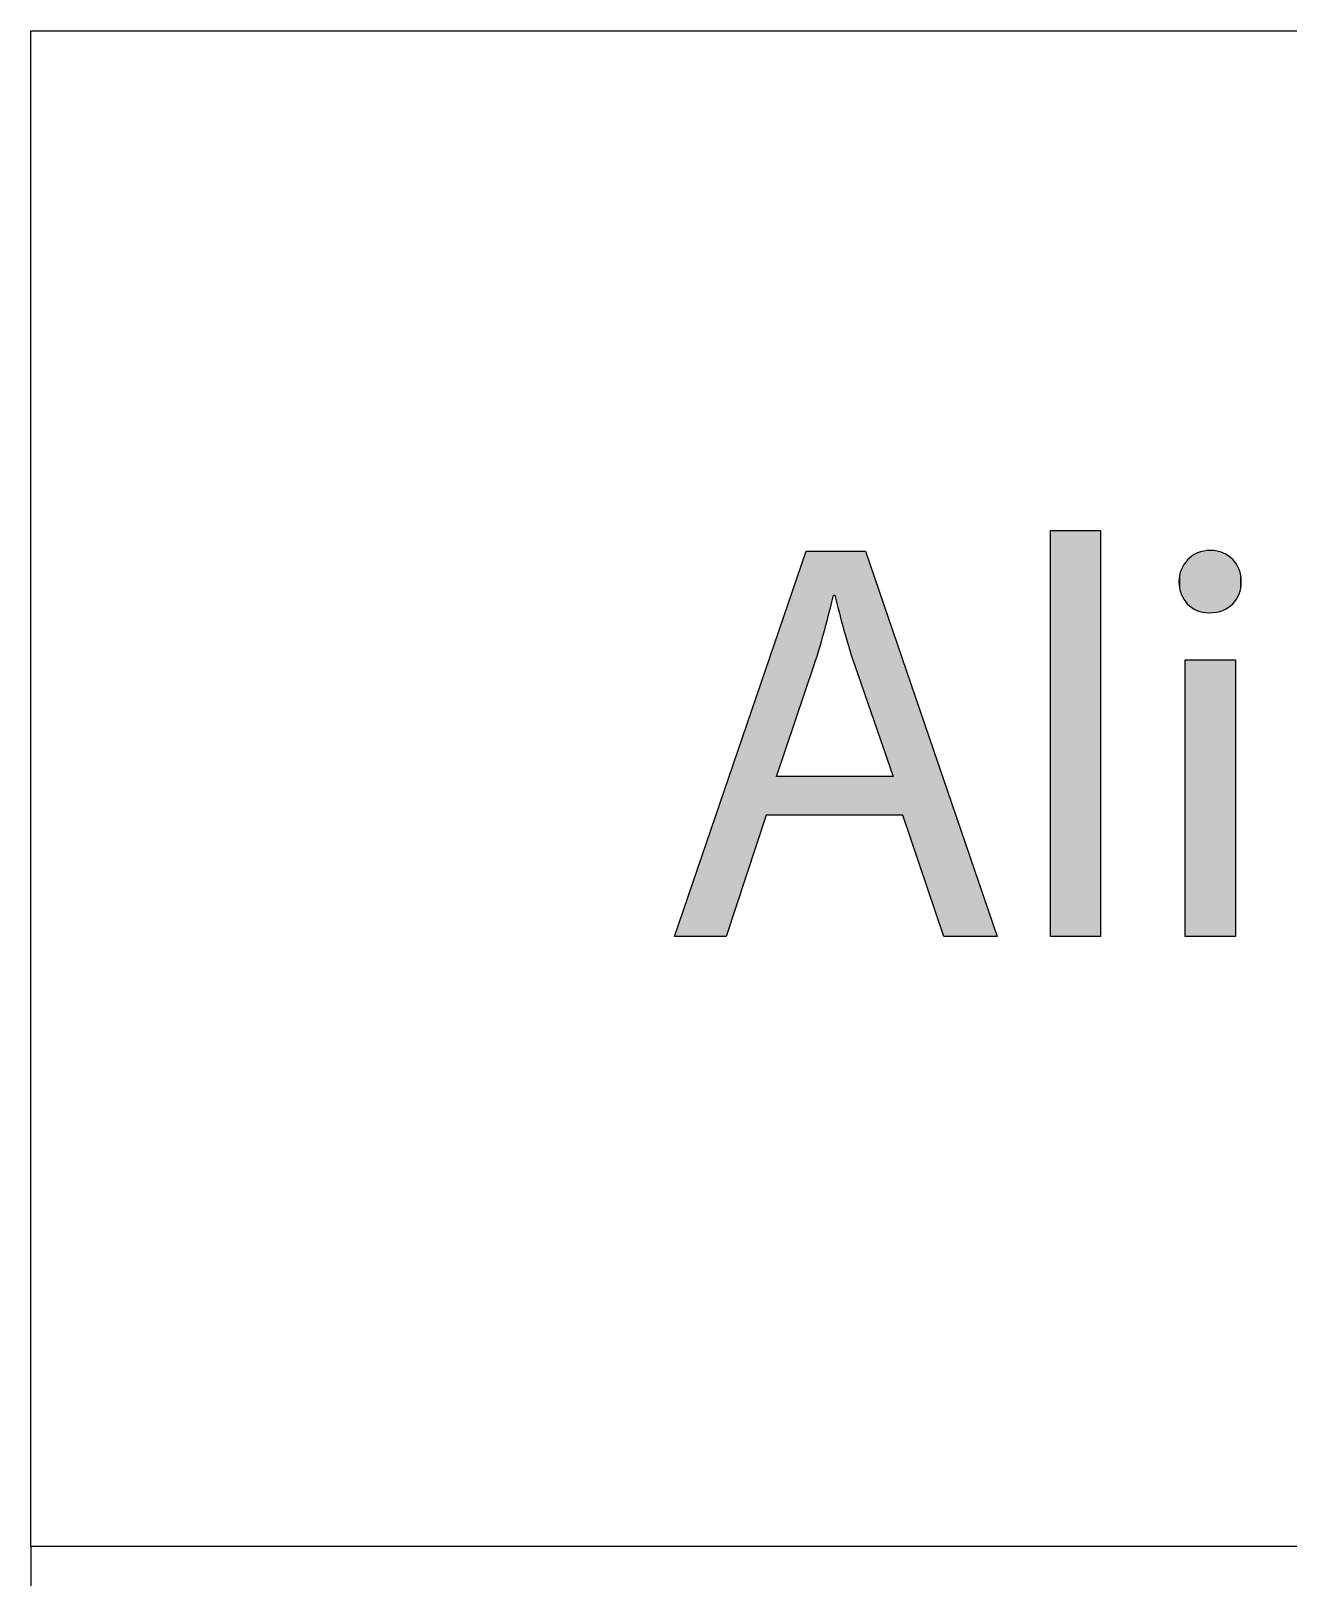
# Model space of a CAD drawing. Extents: x 0 to 360, y -268 to 0.
# Drawn here: x 10 to 16.59, y -156.16 to -148.05 of the extents above; entities that cross this region are included whole.
import ezdxf

# ---------------------------------------------------------------- set-up
doc = ezdxf.new("R2010")
doc.units = 0
doc.layers.add('LAYER_1', color=7, linetype='CONTINUOUS')

# ---------------------------------------------------------------- blocks, each defined once
blk = doc.blocks.new('*U63')
at = {"layer": 'LAYER_1', "color": 250}
for points in [[(14.0653, -151.5006), (13.9092, -151.2374), (14.0653, -150.7801)], [(14.2152, -151.0109), (14.2152, -150.7801), (14.262, -151.1898)], [(14.262, -151.1898), (14.262, -150.7801), (14.3201, -151.3797)], [(14.3201, -151.3797), (14.3201, -150.7801), (14.3771, -151.545)], [(14.3771, -151.545), (14.3771, -150.7801), (14.5209, -151.962)], [(13.9092, -152.1659), (13.8553, -151.3954), (13.9092, -151.2374)], [(14.5719, -152.1659), (14.5719, -151.3511), (14.7879, -152.8012)], [(13.8553, -152.1659), (13.6455, -152.0102), (13.8553, -151.3954)], [(13.6455, -152.8012), (13.3756, -152.8012), (13.6455, -152.0102)]]:
    blk.add_solid(points, dxfattribs=at)
at = {"layer": 'LAYER_1', "color": 250, "extrusion": (0, 0, -1)}
for points in [[(-14.0653, -151.5006), (-14.0653, -150.7801), (-14.1071, -151.3768)], [(-14.1071, -151.3768), (-14.0653, -150.7801), (-14.1071, -150.7801)], [(-14.1071, -151.3768), (-14.1071, -150.7801), (-14.1627, -151.1918)], [(-14.1627, -151.1918), (-14.1071, -150.7801), (-14.1627, -150.7801)], [(-14.1627, -151.1918), (-14.1627, -150.7801), (-14.2091, -151.0109)], [(-14.2091, -151.0109), (-14.1627, -150.7801), (-14.2091, -150.7801)], [(-14.2091, -151.0109), (-14.2091, -150.7801), (-14.2152, -151.0109)], [(-14.2152, -151.0109), (-14.2091, -150.7801), (-14.2152, -150.7801)], [(-14.262, -151.1898), (-14.2152, -150.7801), (-14.262, -150.7801)], [(-14.3201, -151.3797), (-14.262, -150.7801), (-14.3201, -150.7801)], [(-14.3771, -151.545), (-14.3201, -150.7801), (-14.3771, -150.7801)], [(-14.5209, -151.962), (-14.3771, -150.7801), (-14.5209, -151.2017)], [(-14.5209, -152.1659), (-14.5209, -151.2017), (-14.5719, -152.1659)], [(-14.5719, -152.1659), (-14.5209, -151.2017), (-14.5719, -151.3511)], [(-13.9092, -151.962), (-13.9092, -151.2374), (-14.0653, -151.5006)], [(-14.7879, -152.8012), (-14.5719, -151.3511), (-14.7879, -151.9843)], [(-13.8553, -152.1659), (-13.8553, -151.3954), (-13.9092, -152.1659)], [(-13.6455, -152.8012), (-13.6455, -152.0102), (-13.8553, -152.1659)], [(-13.9092, -152.1659), (-13.9092, -151.962), (-14.0653, -152.1659)], [(-14.0653, -152.1659), (-13.9092, -151.962), (-14.0653, -151.962)], [(-14.0653, -152.1659), (-14.0653, -151.962), (-14.1071, -152.1659)], [(-14.1071, -152.1659), (-14.0653, -151.962), (-14.1071, -151.962)], [(-14.1071, -152.1659), (-14.1071, -151.962), (-14.1627, -152.1659)], [(-14.1627, -152.1659), (-14.1071, -151.962), (-14.1627, -151.962)], [(-14.1627, -152.1659), (-14.1627, -151.962), (-14.2091, -152.1659)], [(-14.2091, -152.1659), (-14.1627, -151.962), (-14.2091, -151.962)], [(-14.2091, -152.1659), (-14.2091, -151.962), (-14.2152, -152.1659)], [(-14.2152, -152.1659), (-14.2091, -151.962), (-14.2152, -151.962)], [(-14.2152, -152.1659), (-14.2152, -151.962), (-14.262, -152.1659)], [(-14.262, -152.1659), (-14.2152, -151.962), (-14.262, -151.962)], [(-14.262, -152.1659), (-14.262, -151.962), (-14.3201, -152.1659)], [(-14.3201, -152.1659), (-14.262, -151.962), (-14.3201, -151.962)], [(-14.3201, -152.1659), (-14.3201, -151.962), (-14.3771, -152.1659)], [(-14.3771, -152.1659), (-14.3201, -151.962), (-14.3771, -151.962)], [(-14.3771, -152.1659), (-14.3771, -151.962), (-14.5209, -152.1659)], [(-14.5209, -152.1659), (-14.3771, -151.962), (-14.5209, -151.962)], [(-14.7879, -152.8012), (-14.7879, -151.9843), (-15.0666, -152.8012)]]:
    blk.add_solid(points, dxfattribs=at)
blk = doc.blocks.new('*U64')
at = {"layer": 'LAYER_1', "color": 250, "extrusion": (0, 0, -1)}
for points in [[(-15.3458, -152.8012), (-15.3458, -150.6726), (-15.6096, -152.8012)], [(-15.6096, -152.8012), (-15.3458, -150.6726), (-15.6096, -150.6726)]]:
    blk.add_solid(points, dxfattribs=at)
blk = doc.blocks.new('*U65')
at = {"layer": 'LAYER_1', "color": 250}
for points in [[(16.1032, -151.0861), (16.1, -150.7995), (16.1032, -150.7975)], [(16.1141, -151.0913), (16.1032, -150.7975), (16.1141, -150.7923)], [(16.1032, -151.0861), (16.1032, -150.7975), (16.1141, -151.0913)], [(16.1178, -151.0927), (16.1141, -150.7923), (16.1178, -150.7905)], [(16.1141, -151.0913), (16.1141, -150.7923), (16.1178, -151.0927)], [(16.1291, -151.0967), (16.1178, -150.7905), (16.1291, -150.7864)], [(16.1178, -151.0927), (16.1178, -150.7905), (16.1291, -151.0967)], [(16.1334, -151.0978), (16.1291, -150.7864), (16.1334, -150.7849)], [(16.1291, -151.0967), (16.1291, -150.7864), (16.1334, -151.0978)], [(16.145, -151.1007), (16.1334, -150.7849), (16.145, -150.782)], [(16.1334, -151.0978), (16.1334, -150.7849), (16.145, -151.1007)], [(16.1499, -151.1014), (16.145, -150.782), (16.1499, -150.7808)], [(16.145, -151.1007), (16.145, -150.782), (16.1499, -151.1014)], [(16.1618, -151.1031), (16.1499, -150.7808), (16.1618, -150.779)], [(16.1499, -151.1014), (16.1499, -150.7808), (16.1618, -151.1031)], [(16.1672, -151.1034), (16.1618, -150.779), (16.1672, -150.7782)], [(16.1618, -151.1031), (16.1618, -150.779), (16.1672, -151.1034)], [(16.1794, -151.104), (16.1672, -150.7782), (16.1794, -150.7776)], [(16.1672, -151.1034), (16.1672, -150.7782), (16.1794, -151.104)], [(16.1854, -151.1037), (16.1794, -150.7776), (16.1854, -150.7774)], [(16.0317, -151.0054), (16.0271, -150.8936), (16.0317, -150.88)], [(16.0322, -151.0066), (16.0317, -150.88), (16.0322, -150.8785)], [(16.0317, -151.0054), (16.0317, -150.88), (16.0322, -151.0066)], [(16.0379, -151.0196), (16.0322, -150.8785), (16.0379, -150.8659)], [(16.0322, -151.0066), (16.0322, -150.8785), (16.0379, -151.0196)], [(16.0387, -151.021), (16.0379, -150.8659), (16.0387, -150.8642)], [(16.0379, -151.0196), (16.0379, -150.8659), (16.0387, -151.021)], [(16.0454, -151.0329), (16.0387, -150.8642), (16.0454, -150.8525)], [(16.0387, -151.021), (16.0387, -150.8642), (16.0454, -151.0329)], [(16.0465, -151.0345), (16.0454, -150.8525), (16.0465, -150.8506)], [(16.0454, -151.0329), (16.0454, -150.8525), (16.0465, -151.0345)], [(16.0535, -151.0445), (16.0465, -150.8506), (16.0535, -150.8408)], [(16.0465, -151.0345), (16.0465, -150.8506), (16.0535, -151.0445)], [(16.0541, -151.0454), (16.0535, -150.8408), (16.0541, -150.8399)], [(16.0535, -151.0445), (16.0535, -150.8408), (16.0541, -151.0454)], [(16.0555, -151.0471), (16.0541, -150.8399), (16.0555, -150.8379)], [(16.0541, -151.0454), (16.0541, -150.8399), (16.0555, -151.0471)], [(16.0639, -151.0568), (16.0555, -150.8379), (16.0639, -150.8282)], [(16.0555, -151.0471), (16.0555, -150.8379), (16.0639, -151.0568)], [(16.0658, -151.0586), (16.0639, -150.8282), (16.0658, -150.8261)], [(16.0639, -151.0568), (16.0639, -150.8282), (16.0658, -151.0586)], [(16.0749, -151.0673), (16.0658, -150.8261), (16.0749, -150.8176)], [(16.0658, -151.0586), (16.0658, -150.8261), (16.0749, -151.0673)], [(16.0772, -151.069), (16.0749, -150.8176), (16.0772, -150.8154)], [(16.0749, -151.0673), (16.0749, -150.8176), (16.0772, -151.069)], [(16.0869, -151.0765), (16.0772, -150.8154), (16.0869, -150.808)], [(16.0772, -151.069), (16.0772, -150.8154), (16.0869, -151.0765)], [(16.0897, -151.0782), (16.0869, -150.808), (16.0897, -150.8058)], [(16.0869, -151.0765), (16.0869, -150.808), (16.0897, -151.0782)], [(16.1, -151.0846), (16.0897, -150.8058), (16.1, -150.7995)], [(16.0897, -151.0782), (16.0897, -150.8058), (16.1, -151.0846)], [(16.1, -151.0846), (16.1, -150.7995), (16.1032, -151.0861)], [(16.0211, -150.9587), (16.0204, -150.942), (16.0211, -150.9262)], [(16.0233, -150.9749), (16.0211, -150.9254), (16.0233, -150.9102)], [(16.0211, -150.959), (16.0211, -150.9262), (16.0211, -150.9254)], [(16.0211, -150.959), (16.0211, -150.9254), (16.0233, -150.9749)], [(16.0211, -150.9587), (16.0211, -150.9262), (16.0211, -150.959)], [(16.0234, -150.9755), (16.0233, -150.9102), (16.0234, -150.9092)], [(16.0233, -150.9749), (16.0233, -150.9102), (16.0234, -150.9755)], [(16.0268, -150.9905), (16.0234, -150.9092), (16.0268, -150.8948)], [(16.0234, -150.9755), (16.0234, -150.9092), (16.0268, -150.9905)], [(16.0271, -150.9914), (16.0268, -150.8948), (16.0271, -150.8936)], [(16.0268, -150.9905), (16.0268, -150.8948), (16.0271, -150.9914)], [(16.0271, -150.9914), (16.0271, -150.8936), (16.0317, -151.0054)]]:
    blk.add_solid(points, dxfattribs=at)
at = {"layer": 'LAYER_1', "color": 250, "extrusion": (0, 0, -1)}
for points in [[(-16.1794, -151.104), (-16.1794, -150.7776), (-16.1854, -151.1037)], [(-16.1854, -151.1037), (-16.1854, -150.7774), (-16.1985, -151.1031)], [(-16.1985, -151.1031), (-16.1854, -150.7774), (-16.1985, -150.778)], [(-16.1985, -151.1031), (-16.1985, -150.778), (-16.203, -151.1025)], [(-16.203, -151.1025), (-16.1985, -150.778), (-16.203, -150.7782)], [(-16.203, -151.1025), (-16.203, -150.7782), (-16.2167, -151.1007)], [(-16.2167, -151.1007), (-16.203, -150.7782), (-16.2167, -150.7802)], [(-16.2167, -151.1007), (-16.2167, -150.7802), (-16.2199, -151.1)], [(-16.2199, -151.1), (-16.2167, -150.7802), (-16.2199, -150.7806)], [(-16.2199, -151.1), (-16.2199, -150.7806), (-16.2338, -151.0967)], [(-16.2338, -151.0967), (-16.2199, -150.7806), (-16.2338, -150.7841)], [(-16.2338, -151.0967), (-16.2338, -150.7841), (-16.236, -151.096)], [(-16.236, -151.096), (-16.2338, -150.7841), (-16.236, -150.7846)], [(-16.236, -151.096), (-16.236, -150.7846), (-16.2498, -151.0913)], [(-16.2498, -151.0913), (-16.236, -150.7846), (-16.2498, -150.7895)], [(-16.2498, -151.0913), (-16.2498, -150.7895), (-16.2512, -151.0908)], [(-16.2512, -151.0908), (-16.2498, -150.7895), (-16.2512, -150.79)], [(-16.2512, -151.0908), (-16.2512, -150.79), (-16.2648, -151.0846)], [(-16.2648, -151.0846), (-16.2512, -150.79), (-16.2648, -150.7965)], [(-16.2648, -151.0846), (-16.2648, -150.7965), (-16.2654, -151.0842)], [(-16.2654, -151.0842), (-16.2648, -150.7965), (-16.2654, -150.7968)], [(-16.2654, -151.0842), (-16.2654, -150.7968), (-16.2786, -151.0765)], [(-16.2786, -151.0765), (-16.2654, -150.7968), (-16.2786, -150.8048)], [(-16.2786, -151.0765), (-16.2786, -150.8048), (-16.2787, -151.0764)], [(-16.2787, -151.0764), (-16.2786, -150.8048), (-16.2787, -150.8049)], [(-16.2787, -151.0764), (-16.2787, -150.8049), (-16.291, -151.0674)], [(-16.291, -151.0674), (-16.2787, -150.8049), (-16.291, -150.8143)], [(-16.291, -151.0674), (-16.291, -150.8143), (-16.2912, -151.0673)], [(-16.2912, -151.0673), (-16.291, -150.8143), (-16.2912, -150.8144)], [(-16.2912, -151.0673), (-16.2912, -150.8144), (-16.3023, -151.0572)], [(-16.3023, -151.0572), (-16.2912, -150.8144), (-16.3023, -150.8248)], [(-16.3023, -151.0572), (-16.3023, -150.8248), (-16.3026, -151.0568)], [(-16.3026, -151.0568), (-16.3023, -150.8248), (-16.3026, -150.8252)], [(-16.3026, -151.0568), (-16.3026, -150.8252), (-16.3124, -151.0459)], [(-16.3124, -151.0459), (-16.3026, -150.8252), (-16.3124, -150.8364)], [(-16.3124, -151.0459), (-16.3124, -150.8364), (-16.3128, -151.0454)], [(-16.3128, -151.0454), (-16.3124, -150.8364), (-16.3128, -150.8371)], [(-16.3128, -151.0454), (-16.3128, -150.8371), (-16.3172, -151.0393)], [(-16.3172, -151.0393), (-16.3128, -150.8371), (-16.3172, -150.8433)], [(-16.3172, -151.0393), (-16.3172, -150.8433), (-16.3213, -151.0336)], [(-16.3213, -151.0336), (-16.3172, -150.8433), (-16.3213, -150.8491)], [(-16.3213, -151.0336), (-16.3213, -150.8491), (-16.3217, -151.0329)], [(-16.3217, -151.0329), (-16.3213, -150.8491), (-16.3217, -150.8499)], [(-16.3217, -151.0329), (-16.3217, -150.8499), (-16.329, -151.0203)], [(-16.329, -151.0203), (-16.3217, -150.8499), (-16.329, -150.8626)], [(-16.329, -151.0203), (-16.329, -150.8626), (-16.3294, -151.0196)], [(-16.3294, -151.0196), (-16.329, -150.8626), (-16.3294, -150.8635)], [(-16.3294, -151.0196), (-16.3294, -150.8635), (-16.3354, -151.0061)], [(-16.3354, -151.0061), (-16.3294, -150.8635), (-16.3354, -150.8771)], [(-16.3354, -151.0061), (-16.3354, -150.8771), (-16.3357, -151.0054)], [(-16.3357, -151.0054), (-16.3354, -150.8771), (-16.3357, -150.878)], [(-16.3357, -151.0054), (-16.3357, -150.878), (-16.3404, -150.9911)], [(-16.3404, -150.9911), (-16.3357, -150.878), (-16.3404, -150.8923)], [(-16.3404, -150.9911), (-16.3404, -150.8923), (-16.3407, -150.9905)], [(-16.3407, -150.9905), (-16.3404, -150.8923), (-16.3407, -150.8932)], [(-16.3407, -150.9905), (-16.3407, -150.8932), (-16.3441, -150.9754)], [(-16.3441, -150.9754), (-16.3407, -150.8932), (-16.3441, -150.9083)], [(-16.3441, -150.9754), (-16.3441, -150.9083), (-16.3442, -150.9749)], [(-16.3442, -150.9749), (-16.3441, -150.9083), (-16.3442, -150.9091)], [(-16.3442, -150.9749), (-16.3442, -150.9091), (-16.3464, -150.959)], [(-16.3464, -150.959), (-16.3442, -150.9091), (-16.3464, -150.9249)], [(-16.3464, -150.959), (-16.3464, -150.9249), (-16.3464, -150.9587)], [(-16.3464, -150.9587), (-16.3464, -150.9249), (-16.3464, -150.9255)], [(-16.3464, -150.9587), (-16.3464, -150.9255), (-16.3472, -150.942)], [(-16.0535, -152.8012), (-16.0535, -151.3499), (-16.0541, -152.8012)], [(-16.0541, -152.8012), (-16.0535, -151.3499), (-16.0541, -151.3499)], [(-16.0541, -152.8012), (-16.0541, -151.3499), (-16.0555, -152.8012)], [(-16.0555, -152.8012), (-16.0541, -151.3499), (-16.0555, -151.3499)], [(-16.0555, -152.8012), (-16.0555, -151.3499), (-16.0639, -152.8012)], [(-16.0639, -152.8012), (-16.0555, -151.3499), (-16.0639, -151.3499)], [(-16.0639, -152.8012), (-16.0639, -151.3499), (-16.0658, -152.8012)], [(-16.0658, -152.8012), (-16.0639, -151.3499), (-16.0658, -151.3499)], [(-16.0658, -152.8012), (-16.0658, -151.3499), (-16.0749, -152.8012)], [(-16.0749, -152.8012), (-16.0658, -151.3499), (-16.0749, -151.3499)], [(-16.0749, -152.8012), (-16.0749, -151.3499), (-16.0772, -152.8012)], [(-16.0772, -152.8012), (-16.0749, -151.3499), (-16.0772, -151.3499)], [(-16.0772, -152.8012), (-16.0772, -151.3499), (-16.0869, -152.8012)], [(-16.0869, -152.8012), (-16.0772, -151.3499), (-16.0869, -151.3499)], [(-16.0869, -152.8012), (-16.0869, -151.3499), (-16.0897, -152.8012)], [(-16.0897, -152.8012), (-16.0869, -151.3499), (-16.0897, -151.3499)], [(-16.0897, -152.8012), (-16.0897, -151.3499), (-16.1, -152.8012)], [(-16.1, -152.8012), (-16.0897, -151.3499), (-16.1, -151.3499)], [(-16.1, -152.8012), (-16.1, -151.3499), (-16.1032, -152.8012)], [(-16.1032, -152.8012), (-16.1, -151.3499), (-16.1032, -151.3499)], [(-16.1032, -152.8012), (-16.1032, -151.3499), (-16.1141, -152.8012)], [(-16.1141, -152.8012), (-16.1032, -151.3499), (-16.1141, -151.3499)], [(-16.1141, -152.8012), (-16.1141, -151.3499), (-16.1178, -152.8012)], [(-16.1178, -152.8012), (-16.1141, -151.3499), (-16.1178, -151.3499)], [(-16.1178, -152.8012), (-16.1178, -151.3499), (-16.1291, -152.8012)], [(-16.1291, -152.8012), (-16.1178, -151.3499), (-16.1291, -151.3499)], [(-16.1291, -152.8012), (-16.1291, -151.3499), (-16.1334, -152.8012)], [(-16.1334, -152.8012), (-16.1291, -151.3499), (-16.1334, -151.3499)], [(-16.1334, -152.8012), (-16.1334, -151.3499), (-16.145, -152.8012)], [(-16.145, -152.8012), (-16.1334, -151.3499), (-16.145, -151.3499)], [(-16.145, -152.8012), (-16.145, -151.3499), (-16.1499, -152.8012)], [(-16.1499, -152.8012), (-16.145, -151.3499), (-16.1499, -151.3499)], [(-16.1499, -152.8012), (-16.1499, -151.3499), (-16.1618, -152.8012)], [(-16.1618, -152.8012), (-16.1499, -151.3499), (-16.1618, -151.3499)], [(-16.1618, -152.8012), (-16.1618, -151.3499), (-16.1672, -152.8012)], [(-16.1672, -152.8012), (-16.1618, -151.3499), (-16.1672, -151.3499)], [(-16.1672, -152.8012), (-16.1672, -151.3499), (-16.1794, -152.8012)], [(-16.1794, -152.8012), (-16.1672, -151.3499), (-16.1794, -151.3499)], [(-16.1794, -152.8012), (-16.1794, -151.3499), (-16.1854, -152.8012)], [(-16.1854, -152.8012), (-16.1794, -151.3499), (-16.1854, -151.3499)], [(-16.1854, -152.8012), (-16.1854, -151.3499), (-16.1985, -152.8012)], [(-16.1985, -152.8012), (-16.1854, -151.3499), (-16.1985, -151.3499)], [(-16.1985, -152.8012), (-16.1985, -151.3499), (-16.203, -152.8012)], [(-16.203, -152.8012), (-16.1985, -151.3499), (-16.203, -151.3499)], [(-16.203, -152.8012), (-16.203, -151.3499), (-16.2167, -152.8012)], [(-16.2167, -152.8012), (-16.203, -151.3499), (-16.2167, -151.3499)], [(-16.2167, -152.8012), (-16.2167, -151.3499), (-16.2199, -152.8012)], [(-16.2199, -152.8012), (-16.2167, -151.3499), (-16.2199, -151.3499)], [(-16.2199, -152.8012), (-16.2199, -151.3499), (-16.2338, -152.8012)], [(-16.2338, -152.8012), (-16.2199, -151.3499), (-16.2338, -151.3499)], [(-16.2338, -152.8012), (-16.2338, -151.3499), (-16.236, -152.8012)], [(-16.236, -152.8012), (-16.2338, -151.3499), (-16.236, -151.3499)], [(-16.236, -152.8012), (-16.236, -151.3499), (-16.2498, -152.8012)], [(-16.2498, -152.8012), (-16.236, -151.3499), (-16.2498, -151.3499)], [(-16.2498, -152.8012), (-16.2498, -151.3499), (-16.2512, -152.8012)], [(-16.2512, -152.8012), (-16.2498, -151.3499), (-16.2512, -151.3499)], [(-16.2512, -152.8012), (-16.2512, -151.3499), (-16.2648, -152.8012)], [(-16.2648, -152.8012), (-16.2512, -151.3499), (-16.2648, -151.3499)], [(-16.2648, -152.8012), (-16.2648, -151.3499), (-16.2654, -152.8012)], [(-16.2654, -152.8012), (-16.2648, -151.3499), (-16.2654, -151.3499)], [(-16.2654, -152.8012), (-16.2654, -151.3499), (-16.2786, -152.8012)], [(-16.2786, -152.8012), (-16.2654, -151.3499), (-16.2786, -151.3499)], [(-16.2786, -152.8012), (-16.2786, -151.3499), (-16.2787, -152.8012)], [(-16.2787, -152.8012), (-16.2786, -151.3499), (-16.2787, -151.3499)], [(-16.2787, -152.8012), (-16.2787, -151.3499), (-16.291, -152.8012)], [(-16.291, -152.8012), (-16.2787, -151.3499), (-16.291, -151.3499)], [(-16.291, -152.8012), (-16.291, -151.3499), (-16.2912, -152.8012)], [(-16.2912, -152.8012), (-16.291, -151.3499), (-16.2912, -151.3499)], [(-16.2912, -152.8012), (-16.2912, -151.3499), (-16.3023, -152.8012)], [(-16.3023, -152.8012), (-16.2912, -151.3499), (-16.3023, -151.3499)], [(-16.3023, -152.8012), (-16.3023, -151.3499), (-16.3026, -152.8012)], [(-16.3026, -152.8012), (-16.3023, -151.3499), (-16.3026, -151.3499)], [(-16.3026, -152.8012), (-16.3026, -151.3499), (-16.3124, -152.8012)], [(-16.3124, -152.8012), (-16.3026, -151.3499), (-16.3124, -151.3499)], [(-16.3124, -152.8012), (-16.3124, -151.3499), (-16.3128, -152.8012)], [(-16.3128, -152.8012), (-16.3124, -151.3499), (-16.3128, -151.3499)], [(-16.3128, -152.8012), (-16.3128, -151.3499), (-16.3172, -152.8012)], [(-16.3172, -152.8012), (-16.3128, -151.3499), (-16.3172, -151.3499)]]:
    blk.add_solid(points, dxfattribs=at)
blk = doc.blocks.new('BLOCK_5')
at = {"layer": 'LAYER_1'}
for points in [[(15.3458, -150.6726), (15.6096, -150.6726), (15.6096, -152.8012), (15.3458, -152.8012), (15.3458, -150.6726)], [(13.8553, -152.1659), (13.6455, -152.8012), (13.3756, -152.8012), (14.0653, -150.7801), (14.3771, -150.7801), (15.0666, -152.8012), (14.7879, -152.8012), (14.5719, -152.1659), (13.8553, -152.1659)], [(16.0535, -152.8012), (16.0535, -151.3499), (16.3172, -151.3499), (16.3172, -152.8012), (16.0535, -152.8012)]]:
    blk.add_lwpolyline(points, dxfattribs=at)
for points, knots in [([(16.3472, -150.942), (16.3472, -151.0323), (16.2843, -151.104), (16.1794, -151.104), (16.0834, -151.104), (16.0204, -151.0323), (16.0204, -150.942), (16.0204, -150.8525), (16.0864, -150.7774), (16.1854, -150.7774), (16.2813, -150.7774), (16.3472, -150.849), (16.3472, -150.942)], [0, 0, 0, 0, 1, 1, 1, 2, 2, 2, 3, 3, 3, 4, 4, 4, 4]), ([(14.5209, -151.962), (14.5209, -151.962), (14.3201, -151.3797), (14.3201, -151.3797), (14.2751, -151.248), (14.2451, -151.1281), (14.2152, -151.0109), (14.2152, -151.0109), (14.2091, -151.0109), (14.2091, -151.0109), (14.1792, -151.1281), (14.1492, -151.2542), (14.1071, -151.3768), (14.1071, -151.3768), (13.9092, -151.962), (13.9092, -151.962), (13.9092, -151.962), (14.5209, -151.962), (14.5209, -151.962)], [0, 0, 0, 0, 1, 1, 1, 2, 2, 2, 3, 3, 3, 4, 4, 4, 5, 5, 5, 6, 6, 6, 6])]:
    blk.add_open_spline(points, degree=3, knots=knots, dxfattribs=at)
at = {"layer": 'LAYER_1', "color": 250}
for name in ['*U64', '*U63', '*U65']:
    blk.add_blockref(name, (0, 0), dxfattribs=at)
blk = doc.blocks.new('BLOCK_4')
at = {"layer": 'LAYER_1', "color": 250}
for points in [[(101.9264, -156.001), (10.0001, -156.001), (10.0001, -148.053), (101.9264, -148.053), (101.9264, -156.001)], [(101.9264, -156.001), (10.0001, -156.001), (10.0001, -164.001), (101.9264, -164.001), (101.9264, -156.001)]]:
    blk.add_lwpolyline(points, dxfattribs=at)
at = {"layer": 'LAYER_1'}
blk.add_blockref('BLOCK_5', (0, 0), dxfattribs=at)

msp = doc.modelspace()

# ---------------------------------------------------------------- block references
at = {"layer": 'LAYER_1'}
msp.add_blockref('BLOCK_4', (0, 0), dxfattribs=at)

doc.saveas('drawing.dxf')
